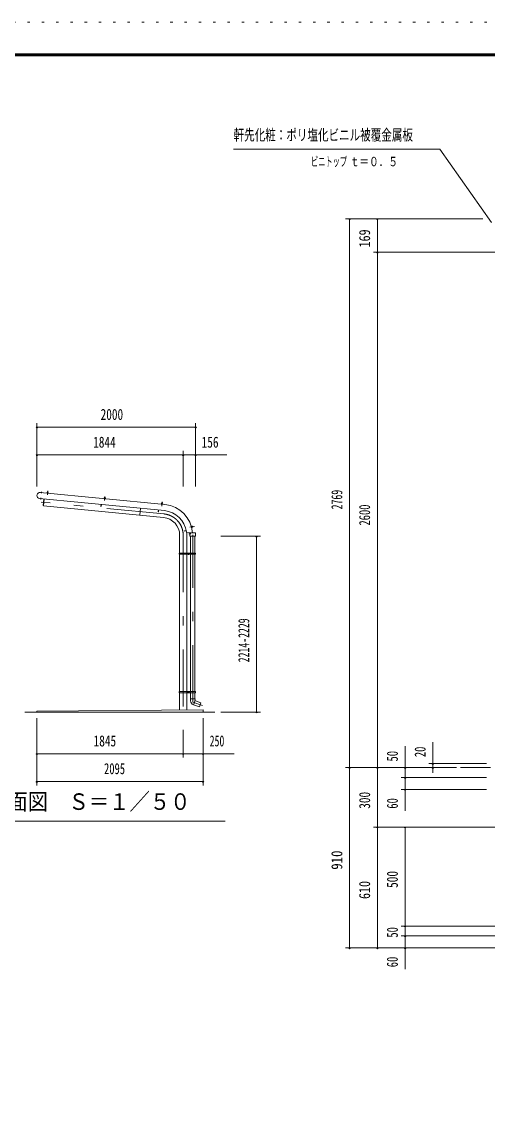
# Model space of a CAD drawing. Units: millimetres, scale not verified. Extents: x -25340 to 25344, y -10500 to 10500.
# Drawn here: x 9614 to 15490, y -3376 to 10500 of the extents above; entities that cross this region are included whole.
import ezdxf
from ezdxf.enums import TextEntityAlignment as Align

# ---------------------------------------------------------------- set-up
doc = ezdxf.new("R2010")
doc.units = ezdxf.units.MM
doc.header["$LTSCALE"] = 60
doc.linetypes.add('USER3', pattern=[24, 12, -5, 2, -5])
doc.linetypes.add('USER4', pattern=[3, 0.5, -2.5])
for name, color, linetype, lineweight in [('0-2_1-05BOLD', 7, 'Continuous', 18), ('0-3_1-25CENTER', 3, 'USER3', 18), ('0-5_1-55DIM', 3, 'Continuous', 18), ('0-6_2-02BOLD', 7, 'Continuous', 18), ('0-A_2-52DIM', 3, 'Continuous', 18), ('0-C_F-F1PAPER', 5, 'Continuous', 18), ('0-D_F-E_J_ADD', 5, 'USER4', 18)]:
    doc.layers.add(name, color=color, linetype=linetype, lineweight=lineweight)
doc.styles.add('ＭＳ ゴシック', font='')
doc.styles.get('ＭＳ ゴシック').set_extended_font_data('MS Gothic')

msp = doc.modelspace()

# ---------------------------------------------------------------- linework, layer by layer
at = {"layer": '0-2_1-05BOLD'}
for p, q in [((9836.14, 4488), (11408.97, 4336.54)), ((11416.65, 4413.16), (9843.52, 4564.64)), ((9933.59, 4566.74), (9933.1, 4561.64)), ((9934.72, 4575.99), (9940.7, 4575.42)), ((9939.56, 4561.02), (9940.05, 4566.12)), ((10654.76, 4492.15), (10655.25, 4497.25)), ((10661.71, 4496.63), (10661.22, 4491.53)), ((11107.95, 4365.53), (11099.61, 4278.84)), ((11376.91, 4427.77), (11376.42, 4422.67)), ((11378.05, 4437.01), (11384.02, 4436.44)), ((11382.88, 4422.05), (11383.38, 4427.14)), ((11602.07, 3800.67), (11602.07, 4025.67)), ((11684.35, 4080.32), (11661.7, 4076.33)), ((11691.17, 4025.67), (11691.17, 3800.67)), ((11764.6, 4060.56), (11702.51, 4054.97)), ((11731.74, 4057.49), (11731.74, 4057.6)), ((11734.94, 4057.49), (11734.94, 4057.89)), ((11756.61, 4135.15), (11761.66, 4136.04)), ((11762.78, 4129.65), (11757.74, 4128.75)), ((11771.92, 4131.51), (11770.87, 4137.42)), ((11738.92, 3800.67), (11738.92, 4012.49)), ((11793.92, 4012.49), (11793.92, 3800.67)), ((11594.37, 3792.67), (11600.47, 3792.67)), ((11600.47, 3784.67), (11600.47, 3800.67)), ((11602.07, 2053.27), (11602.07, 3784.67)), ((11691.17, 3784.67), (11691.17, 2053.27)), ((11692.77, 3800.67), (11692.77, 3784.67)), ((11737.32, 3784.67), (11737.32, 3800.67)), ((11738.92, 2053.27), (11738.92, 3784.67)), ((11793.92, 3784.67), (11793.92, 2053.27)), ((11795.52, 3800.67), (11795.52, 3784.67)), ((11795.52, 3792.67), (11801.62, 3792.67)), ((11600.47, 2045.27), (11594.37, 2045.27)), ((11600.47, 2037.27), (11600.47, 2053.27)), ((11602.07, 1821.86), (11602.07, 2037.27)), ((11691.17, 2037.27), (11691.17, 1822.71)), ((11692.77, 2053.27), (11692.77, 2037.27)), ((11737.32, 2037.27), (11737.32, 2053.27)), ((11738.92, 1961.8), (11738.92, 2037.27)), ((11793.92, 2037.27), (11793.92, 1961.8)), ((11795.52, 2053.27), (11795.52, 2037.27)), ((11801.62, 2045.27), (11795.52, 2045.27)), ((11775.35, 1888.03), (11851.12, 1860.46)), ((11796.92, 1938.71), (11778.11, 1887.03)), ((12046.61, 1794.67), (9651.61, 1794.67))]:
    msp.add_line(p, q, dxfattribs=at)
for points in [[(9890.39, 4482.78), (9882.34, 4399.16), (9885.52, 4398.86)], [(11398.23, 4250.08), (9885.22, 4395.77), (9893.57, 4482.47)], [(9929.86, 4561.96), (9930.35, 4567.05), (9931.27, 4567.47), (9942.46, 4566.39), (9943.28, 4565.81), (9942.79, 4560.71)], [(9939.85, 4566.65), (9940.7, 4575.42), (9940.25, 4575.96), (9935.27, 4576.44), (9934.72, 4575.99), (9933.88, 4567.22)], [(10664.46, 4491.22), (10664.95, 4496.32), (10664.13, 4496.9), (10652.93, 4497.98), (10652.01, 4497.56), (10651.53, 4492.47)], [(10655.54, 4497.73), (10656.38, 4506.5), (10662.36, 4505.93)], [(10656.38, 4506.5), (10656.94, 4506.95), (10661.91, 4506.47), (10662.36, 4505.93), (10661.52, 4497.16)], [(10615.23, 4412.98), (10613.03, 4390.08), (10609.84, 4390.39), (10612.05, 4413.28)], [(11336.89, 4343.48), (11334.69, 4320.6), (11331.51, 4320.9), (11333.71, 4343.79)], [(11373.19, 4422.98), (11373.68, 4428.08), (11374.59, 4428.5), (11385.79, 4427.41), (11386.61, 4426.83), (11386.12, 4421.73)], [(11383.18, 4427.67), (11384.02, 4436.44), (11383.57, 4436.99), (11378.6, 4437.46), (11378.05, 4437.01), (11377.2, 4428.24)], [(11661.7, 4076.33), (11661.14, 4079.48), (11683.77, 4083.47)], [(11758.31, 4125.56), (11763.35, 4126.45), (11763.7, 4127.39), (11761.74, 4138.47), (11761.09, 4139.24), (11756.05, 4138.35)], [(11762.2, 4135.89), (11770.87, 4137.42), (11771.45, 4137.01), (11772.33, 4132.09), (11771.92, 4131.51), (11763.24, 4129.98)], [(11851.12, 1860.46), (11869.93, 1912.14), (11793.92, 1939.81), (11795.92, 1961.8), (11736.92, 1961.8), (11739.38, 1934.74)], [(9801.62, 1794.67), (9801.62, 1804.67), (11896.62, 1824.67), (11896.62, 1794.67)]]:
    msp.add_lwpolyline(points, dxfattribs=at)
for points in [[(9928.36, 4562.1), (9928.21, 4560.51), (9944.14, 4558.97), (9944.29, 4560.57)], [(10650.02, 4492.61), (10665.95, 4491.08), (10665.8, 4489.48), (10649.87, 4491.02)], [(11371.53, 4421.53), (11387.46, 4420), (11387.61, 4421.59), (11371.68, 4423.12)], [(11730.53, 4012.49), (11730.53, 4057.49), (11800.53, 4057.49), (11800.53, 4012.49)], [(11756.99, 4123.8), (11758.57, 4124.07), (11755.79, 4139.83), (11754.21, 4139.55)], [(11594.37, 3784.67), (11594.37, 3800.67), (11801.62, 3800.67), (11801.62, 3784.67)], [(11801.62, 2037.27), (11594.37, 2037.27), (11594.37, 2053.27), (11801.62, 2053.27)]]:
    msp.add_lwpolyline(points, close=True, dxfattribs=at)
for centre in [(11715.05, 3792.67), (11715.05, 2045.27)]:
    msp.add_circle(centre, 6.25, dxfattribs=at)
for centre, radius, start, end in [((9841.24, 4526.28), 38.62, 82.41238, 262.41238), ((9929.02, 4558.42), 2, 84.4998, 264.4998), ((9931.74, 4564.54), 2.88, 50.11574, 110.11574), ((9935.84, 4556.23), 10.75, 66.91203, 102.08795), ((9941.44, 4563.6), 2.88, 58.88425, 118.88425), ((9942.95, 4557.08), 2, 264.50061, 84.50061), ((10650.68, 4488.93), 2, 84.4998, 264.4998), ((10653.4, 4495.05), 2.88, 50.11574, 110.11574), ((10657.5, 4486.74), 10.75, 66.91203, 102.08795), ((10663.1, 4494.11), 2.88, 58.88425, 118.88425), ((10664.61, 4487.59), 2, 264.50061, 84.50061), ((11372.34, 4419.45), 2, 84.4998, 264.4998), ((11375.07, 4425.56), 2.88, 50.11574, 110.11574), ((11379.16, 4417.26), 10.75, 66.91203, 102.08795), ((11384.77, 4424.62), 2.88, 58.88425, 118.88425), ((11386.27, 4418.1), 2, 264.50061, 84.50061), ((11376.62, 4025.67), 312.55, 7.76237, 84.05869), ((11376.62, 4025.67), 389.55, 4.68604, 84.10165), ((11376.62, 4025.67), 225.45, 0, 84.50003), ((11701.16, 4069.91), 15, 187.76337, 275.1433), ((11376.62, 4025.67), 314.55, 0, 6.42661), ((11752.04, 4138.16), 2.38, 10.01471, 190.01471), ((11376.62, 4025.67), 374.55, 4.87415, 5.13853), ((11755.16, 4124.49), 1.68, 190.00774, 10.00774), ((11759.04, 4137.23), 2.88, 335.62325, 35.62325), ((11752.13, 4131.06), 10.75, 352.41954, 27.59546), ((11760.74, 4127.63), 2.88, 344.39175, 44.39175), ((11794.16, 1939.72), 55, 185.19513, 249.99989)]:
    msp.add_arc(centre, radius, start, end, dxfattribs=at)
at = {"layer": '0-3_1-25CENTER'}
for p, q in [((9938.59, 4584.82), (9933.63, 4533.3)), ((9851.1, 4477.51), (9853.11, 4498.42)), ((11402.49, 4294.43), (9856.45, 4443.29)), ((9858.66, 4555.98), (9860.34, 4573.44)), ((10655.29, 4463.81), (10660.25, 4515.33)), ((11381.91, 4445.85), (11376.95, 4394.32)), ((11646.62, 4025.67), (11646.62, 1644.67)), ((11741.5, 4042.49), (11718.7, 4042.49)), ((11788.13, 4137.41), (11731.3, 4127.39)), ((11727.55, 3792.67), (11702.55, 3792.67)), ((11715.05, 3805.17), (11715.05, 3780.17)), ((11702.55, 2045.27), (11727.55, 2045.27)), ((11715.05, 2057.77), (11715.05, 2032.77))]:
    msp.add_line(p, q, dxfattribs=at)
msp.add_lwpolyline([(11889.17, 1875.87), (11766.42, 1920.55), (11766.42, 4030.63)], dxfattribs=at)
msp.add_arc((11376.62, 4025.67), 270, 0, 84.50003, dxfattribs=at)
at = {"layer": '0-5_1-55DIM'}
for p, q in [((9802.62, 4638.67), (9802.62, 5438.67)), ((11802.62, 5438.67), (11802.62, 4638.67)), ((9812.62, 5388.67), (9792.62, 5388.67)), ((9802.62, 5388.67), (11802.62, 5388.67)), ((9802.62, 5388.67), (11802.62, 5388.67)), ((11812.62, 5388.67), (11792.62, 5388.67)), ((9812.62, 5038.67), (9792.62, 5038.67)), ((9802.62, 5038.67), (11646.62, 5038.67)), ((12195.12, 5038.67), (9802.62, 5038.67)), ((11656.62, 5038.67), (11636.62, 5038.67)), ((11646.62, 4638.67), (11646.62, 5088.67)), ((11646.62, 5038.67), (11802.62, 5038.67)), ((11812.62, 5038.67), (11792.62, 5038.67)), ((12621.61, 4012.49), (12121.62, 4012.49)), ((12581.61, 4012.49), (12561.61, 4012.49)), ((12571.61, 1794.67), (12571.61, 4012.49)), ((9801.62, 1719.67), (9801.62, 869.67)), ((11896.62, 869.67), (11896.62, 1719.67)), ((12121.62, 1794.67), (12621.61, 1794.67)), ((12581.61, 1794.67), (12561.61, 1794.67)), ((11646.62, 1569.67), (11646.62, 1219.67)), ((9811.62, 1269.67), (9791.62, 1269.67)), ((9801.62, 1269.67), (11646.62, 1269.67)), ((12289.11, 1269.67), (9801.62, 1269.67)), ((11656.62, 1269.67), (11636.62, 1269.67)), ((11646.62, 1269.67), (11896.62, 1269.67)), ((11906.62, 1269.67), (11886.62, 1269.67)), ((9811.62, 919.67), (9791.62, 919.67)), ((9801.62, 919.67), (11896.62, 919.67)), ((9801.62, 919.67), (11896.62, 919.67)), ((11906.62, 919.67), (11886.62, 919.67)), ((9174.12, 419.67), (12174.12, 419.67))]:
    msp.add_line(p, q, dxfattribs=at)
for centre in [(9802.62, 5388.67), (11802.62, 5388.67), (9802.62, 5038.67), (11646.62, 5038.67), (11802.62, 5038.67), (12571.61, 4012.49), (12571.61, 1794.67), (9801.62, 1269.67), (11646.62, 1269.67), (11896.62, 1269.67), (9801.62, 919.67), (11896.62, 919.67)]:
    msp.add_arc(centre, 10, 180, 0, dxfattribs=at)
at = {"layer": '0-6_2-02BOLD'}
msp.add_line((15520.05, 1094.93), (15145.05, 1094.93), dxfattribs=at)
at = {"layer": '0-A_2-52DIM'}
for p, q in [((13695.05, 8017.43), (15424.66, 8017.43)), ((13755.05, 8017.43), (13735.05, 8017.43)), ((13745.05, 8017.43), (13745.05, -1180.07)), ((14105.05, 8017.43), (14085.05, 8017.43)), ((14095.05, -1180.07), (14095.05, 8017.43)), ((15604.18, 7594.92), (14045.05, 7594.92)), ((14105.05, 7594.92), (14085.05, 7594.92)), ((14795.05, 1027.83), (14795.05, 1414.93)), ((14445.05, 1364.93), (14445.05, 549.93)), ((15470.05, 1144.93), (14745.05, 1144.93)), ((14805.05, 1144.93), (14785.05, 1144.93)), ((15095.05, 1094.93), (13695.05, 1094.93)), ((13755.05, 1094.93), (13735.05, 1094.93)), ((14105.05, 1094.93), (14085.05, 1094.93)), ((14455.05, 1094.93), (14435.05, 1094.93)), ((14805.05, 1094.93), (14785.05, 1094.93)), ((15470.05, 969.93), (14395.05, 969.93)), ((14455.05, 969.93), (14435.05, 969.93)), ((14395.05, 819.93), (15470.05, 819.93)), ((14455.05, 819.93), (14435.05, 819.93)), ((14045.05, 344.93), (18307.55, 344.93)), ((14105.05, 344.93), (14085.05, 344.93)), ((14455.05, 344.93), (14435.05, 344.93)), ((14445.05, 344.93), (14445.05, -1450.07)), ((18307.55, -905.07), (14395.05, -905.07)), ((14455.05, -905.07), (14435.05, -905.07)), ((14395.05, -1030.07), (18307.55, -1030.07)), ((14455.05, -1030.07), (14435.05, -1030.07)), ((13695.05, -1180.07), (18307.55, -1180.07)), ((13755.05, -1180.07), (13735.05, -1180.07)), ((14105.05, -1180.07), (14085.05, -1180.07)), ((14455.05, -1180.07), (14435.05, -1180.07))]:
    msp.add_line(p, q, dxfattribs=at)
msp.add_lwpolyline([(15534.5, 7970.46), (14882.55, 8894.93), (12282.55, 8894.93)], dxfattribs=at)
for centre in [(13745.05, 8017.43), (14095.05, 8017.43), (14095.05, 7594.92), (14795.05, 1144.93), (13745.05, 1094.93), (14095.05, 1094.93), (14445.05, 1094.93), (14795.05, 1094.93), (14445.05, 969.93), (14445.05, 819.93), (14095.05, 344.93), (14445.05, 344.93), (14445.05, -905.07), (14445.05, -1030.07), (13745.05, -1180.07), (14095.05, -1180.07), (14445.05, -1180.07)]:
    msp.add_arc(centre, 10, 180, 0, dxfattribs=at)
at = {"layer": '0-C_F-F1PAPER'}
for points in [[(24843.96, -10000), (-3856.04, -10000), (-3856.04, 10100), (24843.96, 10100)], [(24841.46, -9997.5), (24841.46, 10097.5), (-3853.54, 10097.5), (-3853.54, -9997.5)], [(24838.96, -9995), (24838.96, 10095), (-3851.04, 10095), (-3851.04, -9995)], [(24836.46, -9992.5), (-3848.54, -9992.5), (-3848.54, 10092.5), (24836.46, 10092.5)], [(24833.96, -9990), (24833.96, 10090), (-3846.04, 10090), (-3846.04, -9990)], [(24831.46, -9987.5), (-3843.54, -9987.5), (-3843.54, 10087.5), (24831.46, 10087.5)], [(24828.96, -9985), (24828.96, 10085), (-3841.04, 10085), (-3841.04, -9985)], [(24826.46, -9982.5), (-3838.54, -9982.5), (-3838.54, 10082.5), (24826.46, 10082.5)], [(24823.96, -9980), (-3836.04, -9980), (-3836.04, 10080), (24823.96, 10080)], [(24821.46, -9977.5), (-3833.54, -9977.5), (-3833.54, 10077.5), (24821.46, 10077.5)], [(24818.96, -9975), (24818.96, 10075), (-3831.04, 10075), (-3831.04, -9975)]]:
    msp.add_lwpolyline(points, close=True, dxfattribs=at)
at = {"layer": '0-D_F-E_J_ADD'}
msp.add_lwpolyline([(25343.96, -10500), (-4356.04, -10500), (-4356.04, 10500), (25343.96, 10500)], close=True, dxfattribs=at)

# ---------------------------------------------------------------- texts
at = {"layer": '0-5_1-55DIM', "color": 7, "style": 'ＭＳ ゴシック'}
for s, height, width, p in [('2000', 139.3, 0.75, (10605.09, 5438.67)), ('1844', 139.3, 0.75, (10511.56, 5088.67)), ('156', 139.3, 0.75, (11879.12, 5088.67)), ('1845', 139.3, 0.75, (10516.76, 1319.67)), ('250', 139.3, 0.65, (11980.67, 1319.67)), ('2095', 139.3, 0.7, (10648.41, 969.67)), ('側面図\u3000Ｓ＝１／５０', 208.9, 0.9, (9174.12, 498.17))]:
    msp.add_text(s, height=height, dxfattribs=dict(at, width=width)).set_placement(p, align=Align.BOTTOM_LEFT)
at = {"layer": '0-5_1-55DIM', "color": 7, "style": 'ＭＳ ゴシック', "width": 0.65}
msp.add_text('2214-2229', height=139.3, rotation=90, dxfattribs=at).set_placement((12521.61, 2422.6), align=Align.BOTTOM_LEFT)
at = {"layer": '0-A_2-52DIM', "color": 7, "style": 'ＭＳ ゴシック'}
for s, height, width, p in [('軒先化粧：ポリ塩化ビニル被覆金属板', 139.3, 0.7, (12282.55, 8963.93)), ('ビニトップ ', 118.4, 0.55, (13257.55, 8644.93)), ('ｔ＝０．５', 118.4, 0.75, (13748.75, 8644.93))]:
    msp.add_text(s, height=height, dxfattribs=dict(at, width=width)).set_placement(p, align=Align.BOTTOM_LEFT)
for s, width, p in [('169', 0.8, (14045.05, 7655.89)), ('2769', 0.65, (13695.05, 4352.02)), ('2600', 0.7, (14045.05, 4147.71)), ('50', 0.7, (14395.05, 1171.56)), ('20', 0.7, (14745.05, 1226.27)), ('300', 0.75, (14045.05, 574.97)), ('60', 0.7, (14395.05, 576.13)), ('910', 0.85, (13695.05, -193.92)), ('500', 0.75, (14395.05, -423.26)), ('610', 0.8, (14045.05, -563.36)), ('50', 0.7, (14395.05, -1050.94)), ('60', 0.7, (14395.05, -1423.87))]:
    msp.add_text(s, height=139.3, rotation=90, dxfattribs=dict(at, width=width)).set_placement(p, align=Align.BOTTOM_LEFT)

doc.saveas('drawing.dxf')
